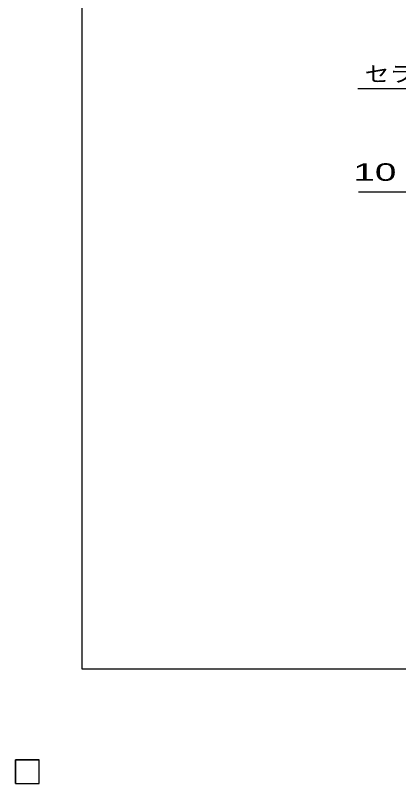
# Model space of a CAD drawing. Units: millimetres, scale not verified. Extents: x -1456 to 1379, y -1028 to 847.
# Drawn here: x -1456 to -1071, y -1028 to -255 of the extents above; entities that cross this region are included whole.
import ezdxf
from ezdxf.enums import TextEntityAlignment as Align

# ---------------------------------------------------------------- set-up
doc = ezdxf.new("R2010")
doc.units = ezdxf.units.MM
doc.header["$LTSCALE"] = 8
for name, color, linetype, lineweight in [('0_2', 150, 'Continuous', 25), ('16', 3, 'Continuous', 25), ('22', 2, 'Continuous', 25)]:
    doc.layers.add(name, color=color, linetype=linetype, lineweight=lineweight)
doc.styles.add('ベクトル', font='')
doc.styles.get('ベクトル').set_extended_font_data('ベクトル')

msp = doc.modelspace()

# ---------------------------------------------------------------- linework, layer by layer
at = {"layer": '0_2'}
for p, q in [((-1388.8, -912.8), (-1388.8, 847.2)), ((1379.2, -912.8), (-1388.8, -912.8))]:
    msp.add_line(p, q, dxfattribs=at)
at = {"layer": '16'}
for p, q in [((-1456, -1004), (-1432, -1004)), ((-1456, -1028), (-1456, -1004)), ((-1456, -1004), (-1432, -1004)), ((-1456, -1028), (-1456, -1004)), ((-1456, -1004), (-1432, -1004)), ((-1456, -1028), (-1456, -1004)), ((-1456, -1004), (-1432, -1004)), ((-1456, -1028), (-1456, -1004)), ((-1456, -1004), (-1432, -1004)), ((-1456, -1028), (-1456, -1004)), ((-1432, -1028), (-1432, -1004)), ((-1432, -1028), (-1432, -1004)), ((-1432, -1028), (-1432, -1004)), ((-1432, -1028), (-1432, -1004)), ((-1432, -1028), (-1432, -1004)), ((-1456, -1028), (-1432, -1028)), ((-1456, -1028), (-1432, -1028)), ((-1456, -1028), (-1432, -1028)), ((-1456, -1028), (-1432, -1028)), ((-1456, -1028), (-1432, -1028))]:
    msp.add_line(p, q, dxfattribs=at)
at = {"layer": '22', "color": 4}
for p, q in [((-1111.6, -328.3), (-935.6, -328.3)), ((-1110.9, -432.3), (-1054.9, -432.3)), ((-1432, -1004), (-1456, -1004)), ((-1456, -1004), (-1456, -1028)), ((-1432, -1004), (-1456, -1004)), ((-1456, -1004), (-1456, -1028)), ((-1432, -1004), (-1456, -1004)), ((-1456, -1004), (-1456, -1028)), ((-1432, -1028), (-1432, -1004)), ((-1432, -1028), (-1432, -1004)), ((-1432, -1028), (-1432, -1004)), ((-1456, -1028), (-1432, -1028)), ((-1456, -1028), (-1432, -1028)), ((-1456, -1028), (-1432, -1028))]:
    msp.add_line(p, q, dxfattribs=at)
at = {"layer": '22'}
for p, q in [((-1432, -1004), (-1456, -1004)), ((-1456, -1004), (-1456, -1028)), ((-1432, -1004), (-1456, -1004)), ((-1456, -1004), (-1456, -1028)), ((-1432, -1004), (-1456, -1004)), ((-1456, -1004), (-1456, -1028)), ((-1432, -1028), (-1432, -1004)), ((-1432, -1028), (-1432, -1004)), ((-1432, -1028), (-1432, -1004)), ((-1456, -1028), (-1432, -1028)), ((-1456, -1028), (-1432, -1028)), ((-1456, -1028), (-1432, -1028))]:
    msp.add_line(p, q, dxfattribs=at)

# ---------------------------------------------------------------- texts
at = {"layer": '22', "style": 'ベクトル'}
for s, height, width, p in [('セラミック充填', 15.84, 1.15, (-1104.8, -313.5)), (' 10 ', 17.6, 1.65, (-1126.9, -412.3))]:
    msp.add_text(s, height=height, dxfattribs=dict(at, width=width)).set_placement(p, align=Align.MIDDLE_LEFT)

doc.saveas('drawing.dxf')
